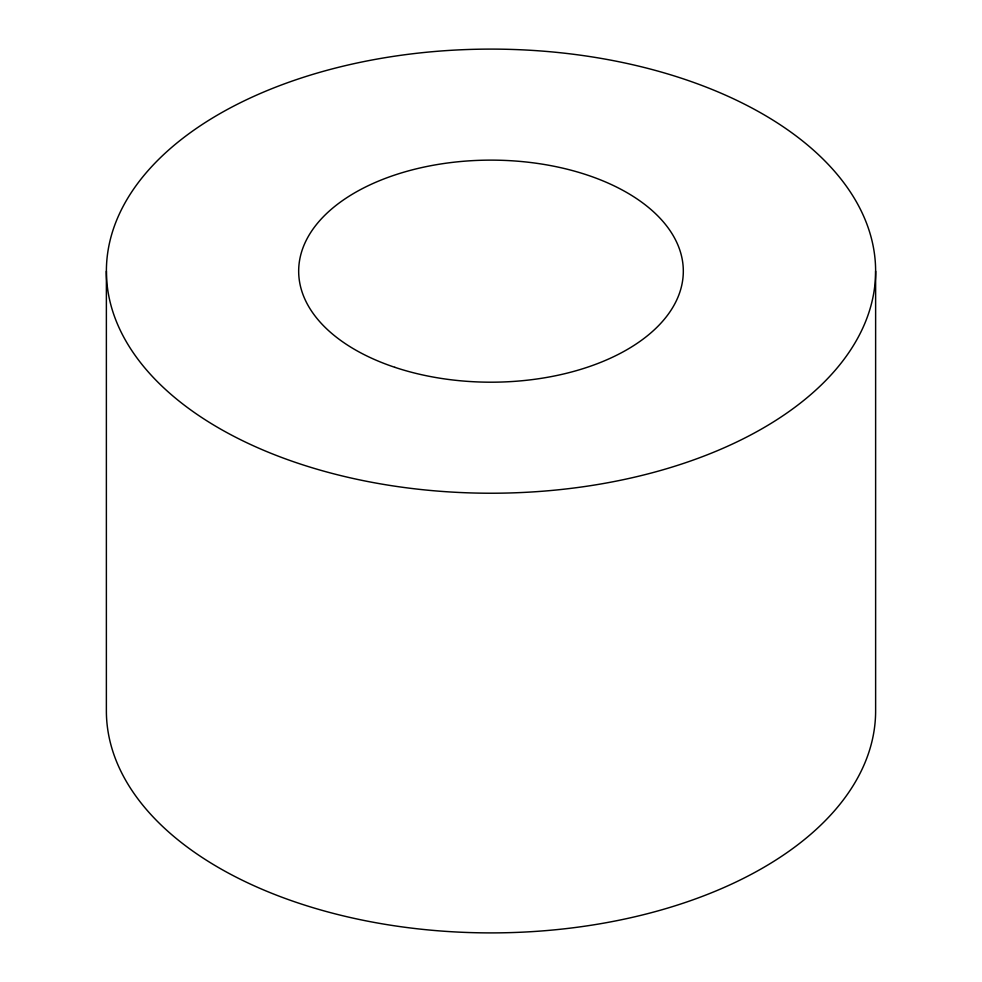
<?xml version="1.0" encoding="UTF-8"?>
<svg xmlns="http://www.w3.org/2000/svg" width="982" height="982" viewBox="0 0 982 982"><rect width="100%" height="100%" fill="white"/><g stroke="black" fill="none" stroke-linecap="round" stroke-linejoin="round"><path stroke-width="1.47" d="M875.625 271.167A384.625 222.067 0 0 1 298.688 463.479A384.625 222.067 0 0 1 298.688 78.855A384.625 222.067 0 0 1 875.625 271.167L875.625 710.833A384.625 222.067 0 0 1 491 932.9A384.625 222.067 0 0 1 106.375 710.833L106.375 271.167M394.838 367.317A192.312 111.027 0 0 0 683.312 271.167A192.312 111.027 0 0 0 394.838 175.005A192.312 111.027 0 0 0 394.838 367.317"/></g></svg>
